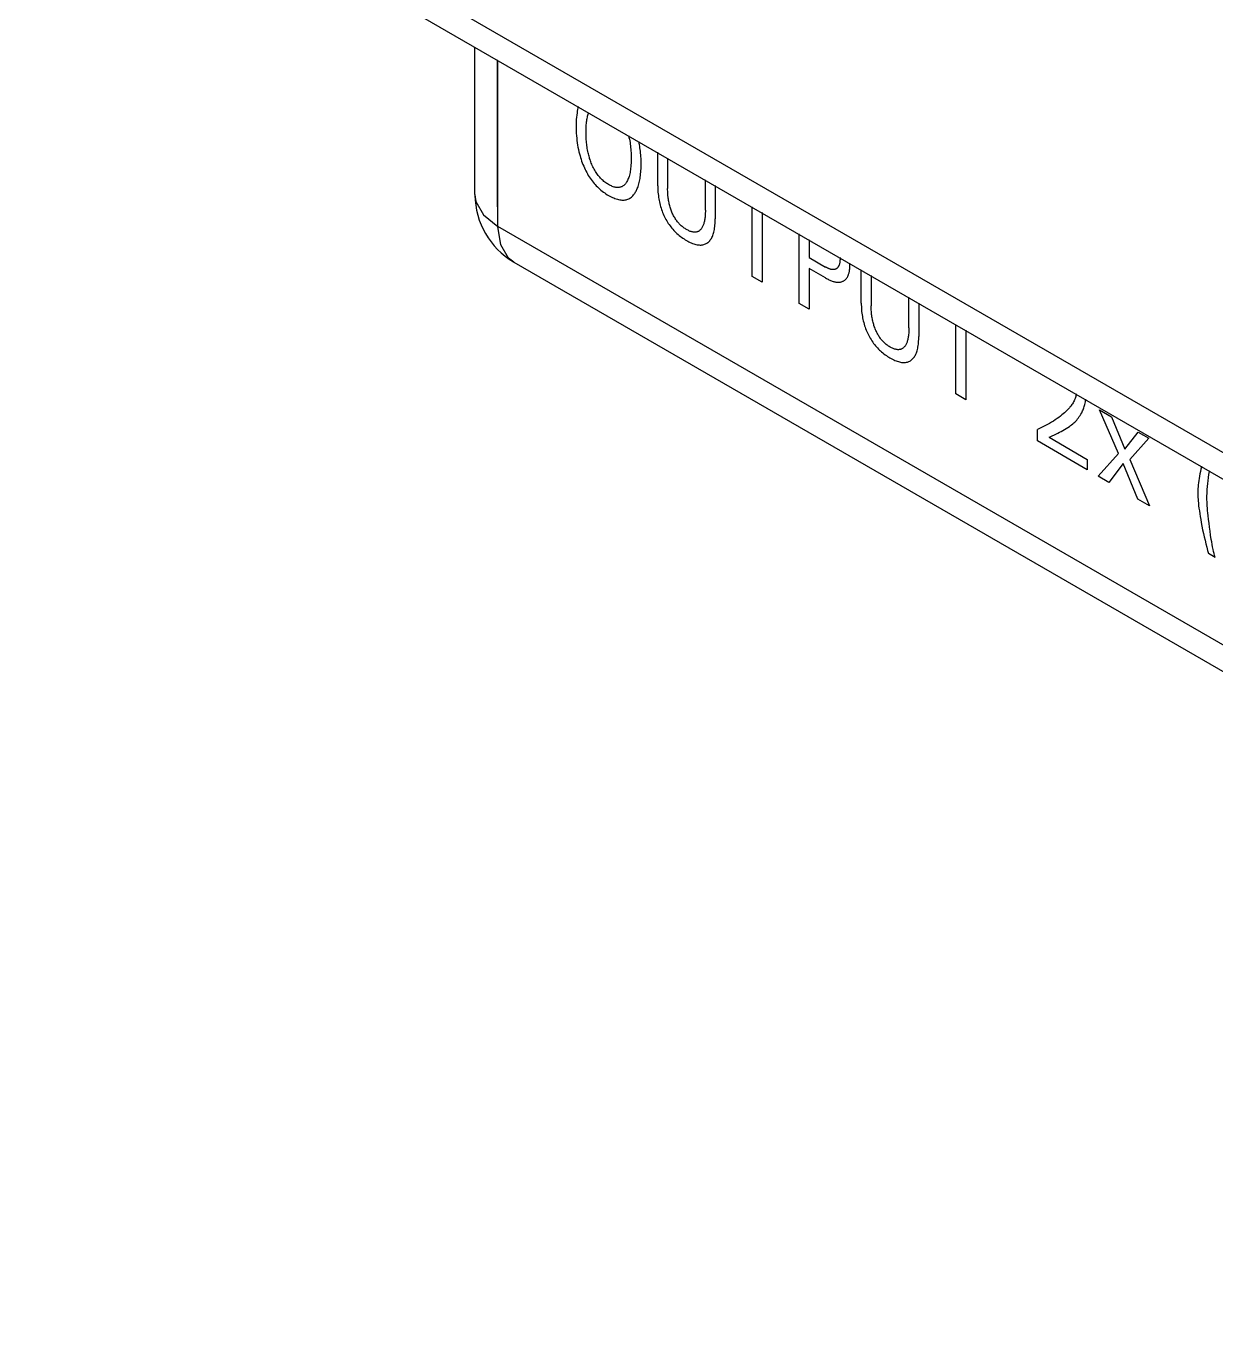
# Model space of a CAD drawing. Extents: x 0 to 420, y 0 to 297.
# Drawn here: x 158.96 to 174.12, y 114.11 to 130.79 of the extents above; entities that cross this region are included whole.
import ezdxf

# ---------------------------------------------------------------- set-up
doc = ezdxf.new("R2010")
doc.units = 0
doc.header["$LTSCALE"] = 23.1
doc.layers.get('0').update_dxf_attribs({"linetype": 'CONTINUOUS'})
doc.layers.add('40000_ISO', color=7, linetype='CONTINUOUS')

msp = doc.modelspace()

# ---------------------------------------------------------------- linework, layer by layer
at = {"color": 7, "linetype": 'CONTINUOUS'}
msp.add_line((164.968, 128.493), (164.968, 130.365), dxfattribs=at)
at = {"layer": '40000_ISO', "color": 7, "linetype": 'CONTINUOUS'}
for p, q in [((182.65, 120.487), (158.962, 134.163)), ((182.857, 120.029), (159.169, 133.705)), ((164.679, 128.652), (164.679, 130.524)), ((164.972, 128.244), (164.972, 130.355)), ((165.975, 129.663), (165.972, 129.636)), ((165.979, 129.69), (165.975, 129.663)), ((165.982, 129.711), (165.979, 129.69)), ((165.986, 129.732), (165.982, 129.711)), ((165.99, 129.752), (165.986, 129.732)), ((165.995, 129.772), (165.99, 129.752)), ((166.111, 129.634), (166.114, 129.648)), ((166.114, 129.648), (166.118, 129.662)), ((166.118, 129.662), (166.122, 129.676)), ((166.122, 129.676), (166.125, 129.686)), ((166.125, 129.686), (166.128, 129.695)), ((165.969, 129.579), (165.968, 129.55)), ((165.968, 129.55), (165.968, 129.521)), ((165.968, 129.521), (165.968, 129.491)), ((165.968, 129.491), (165.969, 129.461)), ((165.97, 129.608), (165.969, 129.579)), ((165.972, 129.636), (165.97, 129.608)), ((166.094, 129.465), (166.095, 129.484)), ((166.095, 129.503), (166.096, 129.521)), ((166.095, 129.484), (166.095, 129.503)), ((166.096, 129.521), (166.097, 129.539)), ((166.097, 129.539), (166.099, 129.557)), ((166.099, 129.557), (166.101, 129.575)), ((166.101, 129.575), (166.103, 129.59)), ((166.103, 129.59), (166.105, 129.605)), ((166.105, 129.605), (166.108, 129.62)), ((166.108, 129.62), (166.111, 129.634)), ((165.969, 129.461), (165.97, 129.431)), ((165.97, 129.431), (165.972, 129.4)), ((165.972, 129.4), (165.975, 129.369)), ((165.975, 129.369), (165.978, 129.337)), ((165.978, 129.337), (165.982, 129.309)), ((166.094, 129.447), (166.094, 129.465)), ((166.094, 129.427), (166.094, 129.447)), ((166.094, 129.408), (166.094, 129.427)), ((166.095, 129.388), (166.094, 129.408)), ((166.096, 129.369), (166.095, 129.388)), ((166.097, 129.349), (166.096, 129.369)), ((166.099, 129.329), (166.097, 129.349)), ((166.101, 129.309), (166.099, 129.329)), ((166.634, 129.403), (166.638, 129.389)), ((166.638, 129.389), (166.641, 129.376)), ((166.641, 129.376), (166.646, 129.354)), ((166.646, 129.354), (166.65, 129.333)), ((166.65, 129.333), (166.654, 129.312)), ((166.654, 129.312), (166.657, 129.292)), ((166.771, 129.306), (166.767, 129.327)), ((165.982, 129.309), (165.986, 129.281)), ((165.986, 129.281), (165.991, 129.253)), ((165.991, 129.253), (165.997, 129.224)), ((165.997, 129.224), (166.003, 129.196)), ((166.003, 129.196), (166.01, 129.167)), ((166.01, 129.167), (166.017, 129.144)), ((166.017, 129.144), (166.023, 129.122)), ((166.103, 129.291), (166.101, 129.309)), ((166.105, 129.273), (166.103, 129.291)), ((166.107, 129.255), (166.105, 129.273)), ((166.11, 129.237), (166.107, 129.255)), ((166.114, 129.219), (166.11, 129.237)), ((166.117, 129.2), (166.114, 129.219)), ((166.121, 129.182), (166.117, 129.2)), ((166.124, 129.168), (166.121, 129.182)), ((166.128, 129.153), (166.124, 129.168)), ((166.132, 129.139), (166.128, 129.153)), ((166.657, 129.292), (166.66, 129.271)), ((166.66, 129.271), (166.662, 129.251)), ((166.662, 129.251), (166.664, 129.227)), ((166.664, 129.227), (166.666, 129.205)), ((166.666, 129.205), (166.667, 129.182)), ((166.667, 129.182), (166.668, 129.159)), ((166.668, 129.159), (166.669, 129.137)), ((166.775, 129.285), (166.771, 129.306)), ((166.778, 129.265), (166.775, 129.285)), ((166.781, 129.244), (166.778, 129.265)), ((166.784, 129.224), (166.781, 129.244)), ((166.787, 129.201), (166.784, 129.224)), ((166.789, 129.178), (166.787, 129.201)), ((166.791, 129.155), (166.789, 129.178)), ((166.792, 129.133), (166.791, 129.155)), ((167.007, 128.763), (167.007, 129.188)), ((166.023, 129.122), (166.03, 129.1)), ((166.03, 129.1), (166.038, 129.077)), ((166.038, 129.077), (166.046, 129.055)), ((166.046, 129.055), (166.055, 129.032)), ((166.055, 129.032), (166.064, 129.01)), ((166.064, 129.01), (166.073, 128.99)), ((166.073, 128.99), (166.082, 128.971)), ((166.136, 129.124), (166.132, 129.139)), ((166.14, 129.11), (166.136, 129.124)), ((166.145, 129.095), (166.14, 129.11)), ((166.15, 129.081), (166.145, 129.095)), ((166.155, 129.066), (166.15, 129.081)), ((166.161, 129.051), (166.155, 129.066)), ((166.167, 129.035), (166.161, 129.051)), ((166.173, 129.02), (166.167, 129.035)), ((166.18, 129.005), (166.173, 129.02)), ((166.188, 128.989), (166.18, 129.005)), ((166.196, 128.974), (166.188, 128.989)), ((166.662, 128.984), (166.66, 128.966)), ((166.664, 129.005), (166.662, 128.984)), ((166.666, 129.027), (166.664, 129.005)), ((166.667, 129.048), (166.666, 129.027)), ((166.668, 129.07), (166.667, 129.048)), ((166.669, 129.092), (166.668, 129.07)), ((166.669, 129.137), (166.669, 129.115)), ((166.669, 129.115), (166.669, 129.092)), ((166.794, 129.11), (166.792, 129.133)), ((166.793, 128.956), (166.794, 128.978)), ((166.794, 129.088), (166.794, 129.11)), ((166.795, 129.066), (166.794, 129.088)), ((166.794, 128.999), (166.795, 129.021)), ((166.794, 128.978), (166.794, 128.999)), ((166.795, 129.044), (166.795, 129.066)), ((166.795, 129.021), (166.795, 129.044)), ((167.133, 129.115), (167.133, 128.727)), ((166.082, 128.971), (166.091, 128.951)), ((166.091, 128.951), (166.102, 128.932)), ((166.102, 128.932), (166.112, 128.913)), ((166.112, 128.913), (166.123, 128.894)), ((166.123, 128.894), (166.135, 128.876)), ((166.135, 128.876), (166.147, 128.858)), ((166.147, 128.858), (166.159, 128.84)), ((166.159, 128.84), (166.171, 128.824)), ((166.171, 128.824), (166.184, 128.807)), ((166.204, 128.96), (166.196, 128.974)), ((166.213, 128.945), (166.204, 128.96)), ((166.221, 128.932), (166.213, 128.945)), ((166.23, 128.919), (166.221, 128.932)), ((166.239, 128.906), (166.23, 128.919)), ((166.248, 128.894), (166.239, 128.906)), ((166.258, 128.882), (166.248, 128.894)), ((166.268, 128.871), (166.258, 128.882)), ((166.278, 128.859), (166.268, 128.871)), ((166.288, 128.849), (166.278, 128.859)), ((166.299, 128.838), (166.288, 128.849)), ((166.311, 128.828), (166.299, 128.838)), ((166.322, 128.818), (166.311, 128.828)), ((166.334, 128.809), (166.322, 128.818)), ((166.615, 128.816), (166.608, 128.804)), ((166.621, 128.828), (166.615, 128.816)), ((166.627, 128.84), (166.621, 128.828)), ((166.632, 128.853), (166.627, 128.84)), ((166.637, 128.867), (166.632, 128.853)), ((166.642, 128.881), (166.637, 128.867)), ((166.646, 128.897), (166.642, 128.881)), ((166.65, 128.914), (166.646, 128.897)), ((166.654, 128.931), (166.65, 128.914)), ((166.657, 128.948), (166.654, 128.931)), ((166.66, 128.966), (166.657, 128.948)), ((166.771, 128.803), (166.775, 128.82)), ((166.775, 128.82), (166.779, 128.837)), ((166.779, 128.837), (166.782, 128.854)), ((166.782, 128.854), (166.784, 128.872)), ((166.784, 128.872), (166.787, 128.893)), ((166.787, 128.893), (166.789, 128.913)), ((166.789, 128.913), (166.791, 128.935)), ((166.791, 128.935), (166.793, 128.956)), ((167.614, 128.449), (167.614, 128.838)), ((164.679, 128.652), (164.679, 128.647)), ((164.679, 128.647), (164.691, 128.563)), ((166.184, 128.807), (166.197, 128.792)), ((166.197, 128.792), (166.211, 128.776)), ((166.211, 128.776), (166.224, 128.762)), ((166.224, 128.762), (166.238, 128.747)), ((166.238, 128.747), (166.253, 128.734)), ((166.253, 128.734), (166.268, 128.72)), ((166.268, 128.72), (166.284, 128.706)), ((166.284, 128.706), (166.3, 128.693)), ((166.3, 128.693), (166.316, 128.681)), ((166.316, 128.681), (166.332, 128.67)), ((166.332, 128.67), (166.348, 128.659)), ((166.345, 128.8), (166.334, 128.809)), ((166.357, 128.792), (166.345, 128.8)), ((166.348, 128.659), (166.365, 128.648)), ((166.369, 128.785), (166.357, 128.792)), ((166.365, 128.648), (166.381, 128.639)), ((166.381, 128.777), (166.369, 128.785)), ((166.393, 128.771), (166.381, 128.777)), ((166.405, 128.765), (166.393, 128.771)), ((166.417, 128.759), (166.405, 128.765)), ((166.428, 128.754), (166.417, 128.759)), ((166.44, 128.75), (166.428, 128.754)), ((166.452, 128.746), (166.44, 128.75)), ((166.463, 128.743), (166.452, 128.746)), ((166.474, 128.741), (166.463, 128.743)), ((166.485, 128.74), (166.474, 128.741)), ((166.495, 128.739), (166.485, 128.74)), ((166.505, 128.739), (166.495, 128.739)), ((166.514, 128.74), (166.505, 128.739)), ((166.524, 128.742), (166.514, 128.74)), ((166.533, 128.744), (166.524, 128.742)), ((166.542, 128.747), (166.533, 128.744)), ((166.55, 128.75), (166.542, 128.747)), ((166.559, 128.755), (166.55, 128.75)), ((166.567, 128.76), (166.559, 128.755)), ((166.575, 128.766), (166.567, 128.76)), ((166.582, 128.773), (166.575, 128.766)), ((166.589, 128.78), (166.582, 128.773)), ((166.596, 128.788), (166.589, 128.78)), ((166.602, 128.796), (166.596, 128.788)), ((166.608, 128.804), (166.602, 128.796)), ((166.689, 128.635), (166.698, 128.645)), ((166.698, 128.645), (166.706, 128.654)), ((166.706, 128.654), (166.713, 128.663)), ((166.713, 128.663), (166.719, 128.673)), ((166.719, 128.673), (166.725, 128.683)), ((166.725, 128.683), (166.731, 128.693)), ((166.731, 128.693), (166.737, 128.704)), ((166.737, 128.704), (166.742, 128.716)), ((166.742, 128.716), (166.747, 128.727)), ((166.747, 128.727), (166.752, 128.739)), ((166.752, 128.739), (166.758, 128.754)), ((166.758, 128.754), (166.763, 128.77)), ((166.763, 128.77), (166.767, 128.786)), ((166.767, 128.786), (166.771, 128.803)), ((167.007, 128.763), (167.007, 128.743)), ((167.007, 128.743), (167.008, 128.722)), ((167.008, 128.722), (167.009, 128.701)), ((167.009, 128.701), (167.01, 128.68)), ((167.01, 128.68), (167.012, 128.658)), ((167.012, 128.658), (167.015, 128.636)), ((167.133, 128.709), (167.133, 128.727)), ((167.134, 128.691), (167.133, 128.709)), ((167.135, 128.673), (167.134, 128.691)), ((167.136, 128.655), (167.135, 128.673)), ((167.137, 128.636), (167.136, 128.655)), ((167.739, 128.765), (167.739, 128.34)), ((164.691, 128.563), (164.788, 128.39)), ((166.381, 128.639), (166.397, 128.629)), ((166.397, 128.629), (166.414, 128.621)), ((166.414, 128.621), (166.43, 128.613)), ((166.43, 128.613), (166.446, 128.606)), ((166.446, 128.606), (166.462, 128.6)), ((166.462, 128.6), (166.478, 128.594)), ((166.478, 128.594), (166.494, 128.589)), ((166.494, 128.589), (166.509, 128.586)), ((166.509, 128.586), (166.523, 128.583)), ((166.523, 128.583), (166.537, 128.581)), ((166.537, 128.581), (166.551, 128.58)), ((166.551, 128.58), (166.565, 128.58)), ((166.565, 128.58), (166.578, 128.58)), ((166.578, 128.58), (166.591, 128.582)), ((166.591, 128.582), (166.603, 128.584)), ((166.603, 128.584), (166.615, 128.588)), ((166.615, 128.588), (166.627, 128.592)), ((166.627, 128.592), (166.639, 128.597)), ((166.639, 128.597), (166.65, 128.603)), ((166.65, 128.603), (166.66, 128.61)), ((166.66, 128.61), (166.671, 128.618)), ((166.671, 128.618), (166.68, 128.626)), ((166.68, 128.626), (166.689, 128.635)), ((167.015, 128.636), (167.018, 128.614)), ((167.018, 128.614), (167.021, 128.595)), ((167.021, 128.595), (167.024, 128.575)), ((167.024, 128.575), (167.028, 128.556)), ((167.028, 128.556), (167.033, 128.536)), ((167.033, 128.536), (167.038, 128.516)), ((167.038, 128.516), (167.043, 128.496)), ((167.043, 128.496), (167.05, 128.476)), ((167.05, 128.476), (167.056, 128.458)), ((167.139, 128.618), (167.137, 128.636)), ((167.141, 128.604), (167.139, 128.618)), ((167.143, 128.59), (167.141, 128.604)), ((167.145, 128.575), (167.143, 128.59)), ((167.148, 128.561), (167.145, 128.575)), ((167.151, 128.546), (167.148, 128.561)), ((167.154, 128.532), (167.151, 128.546)), ((167.158, 128.517), (167.154, 128.532)), ((167.161, 128.504), (167.158, 128.517)), ((167.165, 128.491), (167.161, 128.504)), ((167.169, 128.478), (167.165, 128.491)), ((167.173, 128.465), (167.169, 128.478)), ((168.212, 127.606), (168.212, 128.493)), ((164.788, 128.39), (164.972, 128.244)), ((167.056, 128.458), (167.062, 128.44)), ((167.062, 128.44), (167.069, 128.421)), ((167.069, 128.421), (167.077, 128.403)), ((167.077, 128.403), (167.085, 128.385)), ((167.085, 128.385), (167.094, 128.367)), ((167.094, 128.367), (167.103, 128.349)), ((167.103, 128.349), (167.112, 128.332)), ((167.112, 128.332), (167.122, 128.315)), ((167.122, 128.315), (167.132, 128.299)), ((167.178, 128.452), (167.173, 128.465)), ((167.183, 128.438), (167.178, 128.452)), ((167.188, 128.425), (167.183, 128.438)), ((167.193, 128.414), (167.188, 128.425)), ((167.198, 128.402), (167.193, 128.414)), ((167.204, 128.39), (167.198, 128.402)), ((167.21, 128.379), (167.204, 128.39)), ((167.216, 128.367), (167.21, 128.379)), ((167.223, 128.356), (167.216, 128.367)), ((167.229, 128.345), (167.223, 128.356)), ((167.236, 128.334), (167.229, 128.345)), ((167.243, 128.324), (167.236, 128.334)), ((167.251, 128.314), (167.243, 128.324)), ((167.258, 128.304), (167.251, 128.314)), ((167.602, 128.311), (167.599, 128.3)), ((167.604, 128.323), (167.602, 128.311)), ((167.606, 128.335), (167.604, 128.323)), ((167.608, 128.347), (167.606, 128.335)), ((167.61, 128.363), (167.608, 128.347)), ((167.611, 128.38), (167.61, 128.363)), ((167.612, 128.397), (167.611, 128.38)), ((167.613, 128.414), (167.612, 128.397)), ((167.614, 128.432), (167.613, 128.414)), ((167.614, 128.449), (167.614, 128.432)), ((167.739, 128.32), (167.739, 128.34)), ((167.739, 128.3), (167.739, 128.32)), ((168.338, 128.42), (168.338, 127.533)), ((165.007, 128.011), (164.972, 128.244)), ((188.66, 114.567), (164.972, 128.244)), ((167.132, 128.299), (167.142, 128.283)), ((167.142, 128.283), (167.153, 128.267)), ((167.153, 128.267), (167.164, 128.252)), ((167.164, 128.252), (167.175, 128.237)), ((167.175, 128.237), (167.188, 128.222)), ((167.188, 128.222), (167.2, 128.207)), ((167.2, 128.207), (167.213, 128.193)), ((167.213, 128.193), (167.226, 128.18)), ((167.226, 128.18), (167.239, 128.167)), ((167.239, 128.167), (167.252, 128.154)), ((167.252, 128.154), (167.266, 128.142)), ((167.266, 128.295), (167.258, 128.304)), ((167.274, 128.286), (167.266, 128.295)), ((167.266, 128.142), (167.281, 128.129)), ((167.282, 128.277), (167.274, 128.286)), ((167.29, 128.269), (167.282, 128.277)), ((167.298, 128.261), (167.29, 128.269)), ((167.307, 128.252), (167.298, 128.261)), ((167.317, 128.244), (167.307, 128.252)), ((167.326, 128.237), (167.317, 128.244)), ((167.336, 128.229), (167.326, 128.237)), ((167.345, 128.223), (167.336, 128.229)), ((167.355, 128.216), (167.345, 128.223)), ((167.364, 128.21), (167.355, 128.216)), ((167.374, 128.204), (167.364, 128.21)), ((167.383, 128.199), (167.374, 128.204)), ((167.393, 128.194), (167.383, 128.199)), ((167.403, 128.189), (167.393, 128.194)), ((167.412, 128.185), (167.403, 128.189)), ((167.422, 128.181), (167.412, 128.185)), ((167.431, 128.178), (167.422, 128.181)), ((167.44, 128.175), (167.431, 128.178)), ((167.45, 128.173), (167.44, 128.175)), ((167.458, 128.172), (167.45, 128.173)), ((167.466, 128.171), (167.458, 128.172)), ((167.474, 128.17), (167.466, 128.171)), ((167.482, 128.17), (167.474, 128.17)), ((167.49, 128.171), (167.482, 128.17)), ((167.497, 128.172), (167.49, 128.171)), ((167.505, 128.173), (167.497, 128.172)), ((167.512, 128.175), (167.505, 128.173)), ((167.519, 128.178), (167.512, 128.175)), ((167.525, 128.181), (167.519, 128.178)), ((167.532, 128.185), (167.525, 128.181)), ((167.538, 128.189), (167.532, 128.185)), ((167.544, 128.194), (167.538, 128.189)), ((167.549, 128.199), (167.544, 128.194)), ((167.555, 128.205), (167.549, 128.199)), ((167.56, 128.211), (167.555, 128.205)), ((167.565, 128.218), (167.56, 128.211)), ((167.57, 128.225), (167.565, 128.218)), ((167.574, 128.233), (167.57, 128.225)), ((167.579, 128.241), (167.574, 128.233)), ((167.583, 128.25), (167.579, 128.241)), ((167.586, 128.258), (167.583, 128.25)), ((167.59, 128.267), (167.586, 128.258)), ((167.593, 128.278), (167.59, 128.267)), ((167.596, 128.289), (167.593, 128.278)), ((167.599, 128.3), (167.596, 128.289)), ((167.709, 128.129), (167.714, 128.143)), ((167.714, 128.143), (167.718, 128.157)), ((167.718, 128.157), (167.722, 128.172)), ((167.722, 128.172), (167.726, 128.188)), ((167.726, 128.188), (167.729, 128.204)), ((167.729, 128.204), (167.732, 128.222)), ((167.732, 128.222), (167.734, 128.241)), ((167.734, 128.241), (167.736, 128.26)), ((167.736, 128.26), (167.738, 128.28)), ((167.738, 128.28), (167.739, 128.3)), ((168.809, 127.261), (168.809, 128.148)), ((165.108, 127.841), (165.007, 128.011)), ((167.281, 128.129), (167.296, 128.117)), ((167.296, 128.117), (167.311, 128.106)), ((167.311, 128.106), (167.327, 128.095)), ((167.327, 128.095), (167.342, 128.085)), ((167.342, 128.085), (167.358, 128.075)), ((167.358, 128.075), (167.373, 128.066)), ((167.373, 128.066), (167.389, 128.057)), ((167.389, 128.057), (167.404, 128.049)), ((167.404, 128.049), (167.42, 128.041)), ((167.42, 128.041), (167.435, 128.034)), ((167.435, 128.034), (167.45, 128.028)), ((167.45, 128.028), (167.466, 128.023)), ((167.466, 128.023), (167.481, 128.018)), ((167.481, 128.018), (167.494, 128.014)), ((167.494, 128.014), (167.508, 128.011)), ((167.508, 128.011), (167.521, 128.009)), ((167.521, 128.009), (167.534, 128.008)), ((167.534, 128.008), (167.546, 128.007)), ((167.546, 128.007), (167.559, 128.007)), ((167.559, 128.007), (167.571, 128.008)), ((167.571, 128.008), (167.582, 128.01)), ((167.582, 128.01), (167.594, 128.012)), ((167.594, 128.012), (167.604, 128.016)), ((167.604, 128.016), (167.615, 128.02)), ((167.615, 128.02), (167.625, 128.025)), ((167.625, 128.025), (167.634, 128.031)), ((167.634, 128.031), (167.644, 128.037)), ((167.644, 128.037), (167.653, 128.044)), ((167.653, 128.044), (167.661, 128.052)), ((167.661, 128.052), (167.669, 128.061)), ((167.669, 128.061), (167.677, 128.071)), ((167.677, 128.071), (167.684, 128.081)), ((167.684, 128.081), (167.691, 128.091)), ((167.691, 128.091), (167.697, 128.103)), ((167.697, 128.103), (167.703, 128.115)), ((167.703, 128.115), (167.709, 128.129)), ((168.935, 128.075), (168.935, 127.847)), ((165.175, 127.788), (165.108, 127.841)), ((168.935, 127.847), (169.144, 127.726)), ((169.33, 127.82), (169.329, 127.813)), ((169.329, 127.813), (169.329, 127.806)), ((169.33, 127.847), (169.33, 127.841)), ((169.33, 127.841), (169.33, 127.834)), ((169.33, 127.834), (169.33, 127.827)), ((169.33, 127.827), (169.33, 127.82)), ((165.179, 127.786), (165.175, 127.788)), ((188.868, 114.11), (165.179, 127.786)), ((168.935, 127.708), (168.935, 127.188)), ((169.144, 127.588), (168.935, 127.708)), ((169.151, 127.723), (169.144, 127.726)), ((169.157, 127.719), (169.151, 127.723)), ((169.164, 127.716), (169.157, 127.719)), ((169.17, 127.713), (169.164, 127.716)), ((169.177, 127.71), (169.17, 127.713)), ((169.183, 127.707), (169.177, 127.71)), ((169.19, 127.704), (169.183, 127.707)), ((169.196, 127.702), (169.19, 127.704)), ((169.202, 127.7), (169.196, 127.702)), ((169.207, 127.699), (169.202, 127.7)), ((169.213, 127.697), (169.207, 127.699)), ((169.219, 127.696), (169.213, 127.697)), ((169.224, 127.695), (169.219, 127.696)), ((169.229, 127.694), (169.224, 127.695)), ((169.235, 127.694), (169.229, 127.694)), ((169.24, 127.694), (169.235, 127.694)), ((169.245, 127.694), (169.24, 127.694)), ((169.25, 127.694), (169.245, 127.694)), ((169.254, 127.695), (169.25, 127.694)), ((169.259, 127.696), (169.254, 127.695)), ((169.264, 127.697), (169.259, 127.696)), ((169.268, 127.698), (169.264, 127.697)), ((169.272, 127.7), (169.268, 127.698)), ((169.276, 127.701), (169.272, 127.7)), ((169.28, 127.703), (169.276, 127.701)), ((169.284, 127.706), (169.28, 127.703)), ((169.288, 127.708), (169.284, 127.706)), ((169.291, 127.711), (169.288, 127.708)), ((169.294, 127.714), (169.291, 127.711)), ((169.297, 127.717), (169.294, 127.714)), ((169.301, 127.72), (169.297, 127.717)), ((169.303, 127.724), (169.301, 127.72)), ((169.306, 127.727), (169.303, 127.724)), ((169.309, 127.732), (169.306, 127.727)), ((169.311, 127.736), (169.309, 127.732)), ((169.314, 127.741), (169.311, 127.736)), ((169.316, 127.745), (169.314, 127.741)), ((169.318, 127.75), (169.316, 127.745)), ((169.319, 127.756), (169.318, 127.75)), ((169.321, 127.761), (169.319, 127.756)), ((169.323, 127.766), (169.321, 127.761)), ((169.324, 127.772), (169.323, 127.766)), ((169.325, 127.778), (169.324, 127.772)), ((169.326, 127.785), (169.325, 127.778)), ((169.327, 127.792), (169.326, 127.785)), ((169.328, 127.799), (169.327, 127.792)), ((169.329, 127.806), (169.328, 127.799)), ((169.439, 127.635), (169.442, 127.643)), ((169.442, 127.643), (169.444, 127.651)), ((169.444, 127.651), (169.446, 127.66)), ((169.446, 127.66), (169.448, 127.67)), ((169.448, 127.67), (169.45, 127.681)), ((169.45, 127.681), (169.452, 127.692)), ((169.452, 127.692), (169.453, 127.704)), ((169.453, 127.704), (169.454, 127.715)), ((169.454, 127.715), (169.455, 127.727)), ((169.455, 127.727), (169.456, 127.739)), ((169.456, 127.763), (169.456, 127.774)), ((169.456, 127.751), (169.456, 127.763)), ((169.456, 127.739), (169.456, 127.751)), ((169.6, 127.266), (169.6, 127.691)), ((168.338, 127.533), (168.212, 127.606)), ((169.144, 127.588), (169.155, 127.581)), ((169.155, 127.581), (169.166, 127.576)), ((169.166, 127.576), (169.177, 127.57)), ((169.177, 127.57), (169.187, 127.565)), ((169.187, 127.565), (169.198, 127.56)), ((169.198, 127.56), (169.209, 127.555)), ((169.209, 127.555), (169.22, 127.551)), ((169.22, 127.551), (169.23, 127.547)), ((169.23, 127.547), (169.24, 127.544)), ((169.24, 127.544), (169.249, 127.541)), ((169.249, 127.541), (169.259, 127.539)), ((169.259, 127.539), (169.268, 127.537)), ((169.268, 127.537), (169.277, 127.535)), ((169.277, 127.535), (169.286, 127.534)), ((169.286, 127.534), (169.295, 127.533)), ((169.295, 127.533), (169.304, 127.533)), ((169.304, 127.533), (169.312, 127.533)), ((169.312, 127.533), (169.32, 127.533)), ((169.32, 127.533), (169.328, 127.534)), ((169.328, 127.534), (169.336, 127.535)), ((169.336, 127.535), (169.343, 127.537)), ((169.343, 127.537), (169.35, 127.539)), ((169.35, 127.539), (169.358, 127.542)), ((169.358, 127.542), (169.365, 127.545)), ((169.365, 127.545), (169.371, 127.548)), ((169.371, 127.548), (169.378, 127.551)), ((169.378, 127.551), (169.384, 127.555)), ((169.384, 127.555), (169.39, 127.56)), ((169.39, 127.56), (169.395, 127.564)), ((169.395, 127.564), (169.401, 127.569)), ((169.401, 127.569), (169.406, 127.575)), ((169.406, 127.575), (169.411, 127.58)), ((169.411, 127.58), (169.415, 127.587)), ((169.415, 127.587), (169.42, 127.593)), ((169.42, 127.593), (169.423, 127.599)), ((169.423, 127.599), (169.427, 127.606)), ((169.427, 127.606), (169.43, 127.613)), ((169.43, 127.613), (169.434, 127.62)), ((169.434, 127.62), (169.437, 127.628)), ((169.437, 127.628), (169.439, 127.635)), ((169.726, 127.618), (169.726, 127.23)), ((170.207, 126.952), (170.207, 127.341)), ((168.935, 127.188), (168.809, 127.261)), ((169.6, 127.266), (169.6, 127.246)), ((169.6, 127.246), (169.601, 127.225)), ((169.601, 127.225), (169.602, 127.204)), ((169.602, 127.204), (169.603, 127.182)), ((169.603, 127.182), (169.605, 127.161)), ((169.605, 127.161), (169.608, 127.139)), ((169.726, 127.212), (169.726, 127.23)), ((169.727, 127.194), (169.726, 127.212)), ((169.728, 127.176), (169.727, 127.194)), ((169.729, 127.158), (169.728, 127.176)), ((169.73, 127.139), (169.729, 127.158)), ((170.332, 127.268), (170.332, 126.843)), ((169.608, 127.139), (169.611, 127.117)), ((169.611, 127.117), (169.614, 127.098)), ((169.614, 127.098), (169.617, 127.078)), ((169.617, 127.078), (169.621, 127.059)), ((169.621, 127.059), (169.626, 127.039)), ((169.626, 127.039), (169.631, 127.019)), ((169.631, 127.019), (169.636, 126.999)), ((169.636, 126.999), (169.643, 126.979)), ((169.643, 126.979), (169.649, 126.961)), ((169.732, 127.121), (169.73, 127.139)), ((169.734, 127.107), (169.732, 127.121)), ((169.736, 127.092), (169.734, 127.107)), ((169.738, 127.078), (169.736, 127.092)), ((169.741, 127.064), (169.738, 127.078)), ((169.744, 127.049), (169.741, 127.064)), ((169.747, 127.035), (169.744, 127.049)), ((169.751, 127.02), (169.747, 127.035)), ((169.754, 127.007), (169.751, 127.02)), ((169.758, 126.994), (169.754, 127.007)), ((169.762, 126.981), (169.758, 126.994)), ((169.766, 126.968), (169.762, 126.981)), ((170.805, 126.109), (170.805, 126.996)), ((169.649, 126.961), (169.655, 126.943)), ((169.655, 126.943), (169.662, 126.924)), ((169.662, 126.924), (169.67, 126.906)), ((169.67, 126.906), (169.678, 126.888)), ((169.678, 126.888), (169.687, 126.87)), ((169.687, 126.87), (169.696, 126.852)), ((169.696, 126.852), (169.705, 126.835)), ((169.705, 126.835), (169.715, 126.818)), ((169.715, 126.818), (169.725, 126.802)), ((169.771, 126.954), (169.766, 126.968)), ((169.776, 126.941), (169.771, 126.954)), ((169.781, 126.928), (169.776, 126.941)), ((169.786, 126.916), (169.781, 126.928)), ((169.792, 126.905), (169.786, 126.916)), ((169.797, 126.893), (169.792, 126.905)), ((169.803, 126.882), (169.797, 126.893)), ((169.809, 126.87), (169.803, 126.882)), ((169.816, 126.859), (169.809, 126.87)), ((169.822, 126.848), (169.816, 126.859)), ((169.829, 126.837), (169.822, 126.848)), ((169.836, 126.827), (169.829, 126.837)), ((169.844, 126.817), (169.836, 126.827)), ((169.851, 126.807), (169.844, 126.817)), ((169.859, 126.798), (169.851, 126.807)), ((170.195, 126.814), (170.192, 126.803)), ((170.197, 126.826), (170.195, 126.814)), ((170.199, 126.838), (170.197, 126.826)), ((170.201, 126.85), (170.199, 126.838)), ((170.203, 126.866), (170.201, 126.85)), ((170.204, 126.883), (170.203, 126.866)), ((170.206, 126.9), (170.204, 126.883)), ((170.207, 126.935), (170.206, 126.917)), ((170.206, 126.917), (170.206, 126.9)), ((170.207, 126.952), (170.207, 126.935)), ((170.332, 126.823), (170.332, 126.843)), ((170.332, 126.803), (170.332, 126.823)), ((170.931, 126.923), (170.931, 126.036)), ((169.725, 126.802), (169.735, 126.786)), ((169.735, 126.786), (169.746, 126.77)), ((169.746, 126.77), (169.757, 126.754)), ((169.757, 126.754), (169.768, 126.739)), ((169.768, 126.739), (169.781, 126.724)), ((169.781, 126.724), (169.793, 126.71)), ((169.793, 126.71), (169.806, 126.696)), ((169.806, 126.696), (169.819, 126.682)), ((169.819, 126.682), (169.832, 126.669)), ((169.832, 126.669), (169.845, 126.657)), ((169.845, 126.657), (169.859, 126.645)), ((169.867, 126.789), (169.859, 126.798)), ((169.859, 126.645), (169.874, 126.632)), ((169.875, 126.78), (169.867, 126.789)), ((169.883, 126.772), (169.875, 126.78)), ((169.891, 126.763), (169.883, 126.772)), ((169.901, 126.755), (169.891, 126.763)), ((169.91, 126.747), (169.901, 126.755)), ((169.919, 126.739), (169.91, 126.747)), ((169.929, 126.732), (169.919, 126.739)), ((169.938, 126.725), (169.929, 126.732)), ((169.948, 126.719), (169.938, 126.725)), ((169.957, 126.713), (169.948, 126.719)), ((169.967, 126.707), (169.957, 126.713)), ((169.977, 126.702), (169.967, 126.707)), ((169.986, 126.697), (169.977, 126.702)), ((169.996, 126.692), (169.986, 126.697)), ((170.005, 126.688), (169.996, 126.692)), ((170.015, 126.684), (170.005, 126.688)), ((170.024, 126.681), (170.015, 126.684)), ((170.034, 126.678), (170.024, 126.681)), ((170.043, 126.676), (170.034, 126.678)), ((170.051, 126.675), (170.043, 126.676)), ((170.059, 126.674), (170.051, 126.675)), ((170.067, 126.673), (170.059, 126.674)), ((170.075, 126.673), (170.067, 126.673)), ((170.083, 126.674), (170.075, 126.673)), ((170.09, 126.675), (170.083, 126.674)), ((170.098, 126.676), (170.09, 126.675)), ((170.105, 126.678), (170.098, 126.676)), ((170.112, 126.681), (170.105, 126.678)), ((170.118, 126.684), (170.112, 126.681)), ((170.125, 126.688), (170.118, 126.684)), ((170.131, 126.692), (170.125, 126.688)), ((170.137, 126.697), (170.131, 126.692)), ((170.142, 126.702), (170.137, 126.697)), ((170.148, 126.708), (170.142, 126.702)), ((170.153, 126.714), (170.148, 126.708)), ((170.158, 126.721), (170.153, 126.714)), ((170.163, 126.728), (170.158, 126.721)), ((170.167, 126.736), (170.163, 126.728)), ((170.172, 126.744), (170.167, 126.736)), ((170.176, 126.752), (170.172, 126.744)), ((170.179, 126.761), (170.176, 126.752)), ((170.183, 126.77), (170.179, 126.761)), ((170.186, 126.781), (170.183, 126.77)), ((170.189, 126.792), (170.186, 126.781)), ((170.192, 126.803), (170.189, 126.792)), ((170.302, 126.632), (170.307, 126.646)), ((170.307, 126.646), (170.311, 126.66)), ((170.311, 126.66), (170.315, 126.675)), ((170.315, 126.675), (170.319, 126.691)), ((170.319, 126.691), (170.322, 126.707)), ((170.322, 126.707), (170.325, 126.725)), ((170.325, 126.725), (170.327, 126.744)), ((170.327, 126.744), (170.329, 126.763)), ((170.329, 126.763), (170.331, 126.783)), ((170.331, 126.783), (170.332, 126.803)), ((169.874, 126.632), (169.889, 126.62)), ((169.889, 126.62), (169.904, 126.609)), ((169.904, 126.609), (169.92, 126.598)), ((169.92, 126.598), (169.935, 126.588)), ((169.935, 126.588), (169.951, 126.578)), ((169.951, 126.578), (169.966, 126.569)), ((169.966, 126.569), (169.982, 126.56)), ((169.982, 126.56), (169.997, 126.552)), ((169.997, 126.552), (170.013, 126.544)), ((170.013, 126.544), (170.028, 126.537)), ((170.028, 126.537), (170.044, 126.531)), ((170.044, 126.531), (170.059, 126.525)), ((170.059, 126.525), (170.074, 126.521)), ((170.074, 126.521), (170.087, 126.517)), ((170.087, 126.517), (170.101, 126.514)), ((170.101, 126.514), (170.114, 126.512)), ((170.114, 126.512), (170.127, 126.511)), ((170.127, 126.511), (170.139, 126.51)), ((170.139, 126.51), (170.152, 126.51)), ((170.152, 126.51), (170.164, 126.511)), ((170.164, 126.511), (170.176, 126.513)), ((170.176, 126.513), (170.187, 126.515)), ((170.187, 126.515), (170.197, 126.519)), ((170.197, 126.519), (170.208, 126.523)), ((170.208, 126.523), (170.218, 126.528)), ((170.218, 126.528), (170.227, 126.533)), ((170.227, 126.533), (170.237, 126.54)), ((170.237, 126.54), (170.246, 126.547)), ((170.246, 126.547), (170.254, 126.555)), ((170.254, 126.555), (170.262, 126.564)), ((170.262, 126.564), (170.27, 126.573)), ((170.27, 126.573), (170.277, 126.584)), ((170.277, 126.584), (170.284, 126.594)), ((170.284, 126.594), (170.29, 126.605)), ((170.29, 126.605), (170.296, 126.618)), ((170.296, 126.618), (170.302, 126.632)), ((170.931, 126.036), (170.805, 126.109)), ((172.291, 125.984), (172.284, 125.973)), ((172.299, 125.995), (172.291, 125.984)), ((172.305, 126.007), (172.299, 125.995)), ((172.312, 126.02), (172.305, 126.007)), ((172.318, 126.033), (172.312, 126.02)), ((172.322, 126.043), (172.318, 126.033)), ((172.326, 126.053), (172.322, 126.043)), ((172.329, 126.064), (172.326, 126.053)), ((172.332, 126.075), (172.329, 126.064)), ((172.335, 126.086), (172.332, 126.075)), ((172.337, 126.098), (172.335, 126.086)), ((172.339, 126.11), (172.337, 126.098)), ((172.445, 125.962), (172.449, 125.977)), ((172.449, 125.977), (172.452, 125.992)), ((172.452, 125.992), (172.455, 126.008)), ((172.455, 126.008), (172.457, 126.024)), ((172.457, 126.024), (172.459, 126.041)), ((172.116, 125.811), (172.094, 125.795)), ((172.139, 125.828), (172.116, 125.811)), ((172.156, 125.842), (172.139, 125.828)), ((172.172, 125.855), (172.156, 125.842)), ((172.189, 125.87), (172.172, 125.855)), ((172.205, 125.884), (172.189, 125.87)), ((172.22, 125.899), (172.205, 125.884)), ((172.236, 125.915), (172.22, 125.899)), ((172.251, 125.931), (172.236, 125.915)), ((172.259, 125.941), (172.251, 125.931)), ((172.268, 125.951), (172.259, 125.941)), ((172.276, 125.962), (172.268, 125.951)), ((172.284, 125.973), (172.276, 125.962)), ((172.368, 125.805), (172.378, 125.82)), ((172.378, 125.82), (172.389, 125.835)), ((172.389, 125.835), (172.399, 125.851)), ((172.399, 125.851), (172.408, 125.868)), ((172.408, 125.868), (172.414, 125.88)), ((172.414, 125.88), (172.42, 125.893)), ((172.42, 125.893), (172.426, 125.906)), ((172.426, 125.906), (172.431, 125.919)), ((172.431, 125.919), (172.436, 125.933)), ((172.436, 125.933), (172.441, 125.948)), ((172.441, 125.948), (172.445, 125.962)), ((172.875, 125.35), (172.634, 125.906)), ((172.634, 125.906), (172.789, 125.816)), ((172.789, 125.816), (172.956, 125.405)), ((171.869, 125.668), (171.843, 125.656)), ((171.843, 125.51), (171.843, 125.656)), ((171.896, 125.681), (171.869, 125.668)), ((171.922, 125.693), (171.896, 125.681)), ((171.948, 125.707), (171.922, 125.693)), ((171.974, 125.72), (171.948, 125.707)), ((171.998, 125.734), (171.974, 125.72)), ((172.023, 125.749), (171.998, 125.734)), ((172.047, 125.764), (172.023, 125.749)), ((172.071, 125.779), (172.047, 125.764)), ((172.094, 125.795), (172.071, 125.779)), ((172.146, 125.632), (172.168, 125.644)), ((172.168, 125.644), (172.19, 125.656)), ((172.19, 125.656), (172.211, 125.669)), ((172.211, 125.669), (172.232, 125.682)), ((172.232, 125.682), (172.252, 125.696)), ((172.252, 125.696), (172.266, 125.706)), ((172.266, 125.706), (172.28, 125.717)), ((172.28, 125.717), (172.294, 125.728)), ((172.294, 125.728), (172.307, 125.74)), ((172.307, 125.74), (172.32, 125.752)), ((172.32, 125.752), (172.332, 125.764)), ((172.332, 125.764), (172.345, 125.777)), ((172.345, 125.777), (172.356, 125.791)), ((172.356, 125.791), (172.368, 125.805)), ((172.479, 125.142), (171.843, 125.51)), ((171.993, 125.557), (172.015, 125.567)), ((171.993, 125.557), (172.479, 125.276)), ((172.015, 125.567), (172.08, 125.599)), ((172.08, 125.599), (172.102, 125.61)), ((172.102, 125.61), (172.125, 125.621)), ((172.125, 125.621), (172.146, 125.632)), ((172.956, 125.405), (173.126, 125.622)), ((173.262, 125.544), (173.02, 125.274)), ((173.126, 125.622), (173.262, 125.544)), ((172.616, 125.063), (172.875, 125.35)), ((172.479, 125.276), (172.479, 125.142)), ((172.938, 125.223), (172.755, 124.983)), ((173.122, 124.771), (172.938, 125.223)), ((173.02, 125.274), (173.272, 124.684)), ((173.927, 125.152), (173.92, 125.122)), ((173.934, 125.182), (173.927, 125.152)), ((173.935, 125.188), (173.934, 125.182)), ((172.755, 124.983), (172.616, 125.063)), ((173.895, 124.979), (173.892, 124.951)), ((173.899, 125.007), (173.895, 124.979)), ((173.903, 125.034), (173.899, 125.007)), ((173.908, 125.061), (173.903, 125.034)), ((173.914, 125.092), (173.908, 125.061)), ((173.92, 125.122), (173.914, 125.092)), ((174.014, 124.967), (174.018, 125.004)), ((174.018, 125.004), (174.023, 125.044)), ((174.023, 125.044), (174.029, 125.084)), ((174.029, 125.084), (174.035, 125.123)), ((174.035, 125.123), (174.036, 125.13)), ((173.888, 124.903), (173.887, 124.879)), ((173.887, 124.879), (173.887, 124.854)), ((173.887, 124.854), (173.887, 124.833)), ((173.887, 124.833), (173.888, 124.812)), ((173.89, 124.927), (173.888, 124.903)), ((173.888, 124.812), (173.889, 124.791)), ((173.892, 124.951), (173.89, 124.927)), ((174.004, 124.813), (174.005, 124.84)), ((174.004, 124.786), (174.004, 124.813)), ((174.005, 124.84), (174.006, 124.866)), ((174.006, 124.866), (174.007, 124.892)), ((174.007, 124.892), (174.01, 124.93)), ((174.01, 124.93), (174.014, 124.967)), ((173.272, 124.684), (173.122, 124.771)), ((173.889, 124.791), (173.89, 124.77)), ((173.89, 124.77), (173.892, 124.748)), ((173.892, 124.748), (173.895, 124.717)), ((173.895, 124.717), (173.898, 124.685)), ((173.898, 124.685), (173.902, 124.653)), ((173.902, 124.653), (173.907, 124.621)), ((174.004, 124.761), (174.004, 124.786)), ((174.005, 124.736), (174.004, 124.761)), ((174.006, 124.711), (174.005, 124.736)), ((174.008, 124.685), (174.006, 124.711)), ((174.01, 124.655), (174.008, 124.685)), ((174.012, 124.623), (174.01, 124.655)), ((173.907, 124.621), (173.912, 124.584)), ((173.912, 124.584), (173.918, 124.546)), ((173.918, 124.546), (173.925, 124.509)), ((173.925, 124.509), (173.931, 124.471)), ((173.931, 124.471), (173.94, 124.425)), ((174.015, 124.592), (174.012, 124.623)), ((174.018, 124.561), (174.015, 124.592)), ((174.024, 124.511), (174.018, 124.561)), ((174.03, 124.462), (174.024, 124.511)), ((173.94, 124.425), (173.949, 124.38)), ((173.949, 124.38), (173.959, 124.333)), ((173.959, 124.333), (173.969, 124.29)), ((174.036, 124.412), (174.03, 124.462)), ((174.043, 124.36), (174.036, 124.412)), ((174.051, 124.309), (174.043, 124.36)), ((174.059, 124.257), (174.051, 124.309)), ((173.969, 124.29), (173.979, 124.246)), ((173.979, 124.246), (173.99, 124.201)), ((173.99, 124.201), (174.001, 124.159)), ((174.001, 124.159), (174.012, 124.117)), ((174.064, 124.225), (174.059, 124.257)), ((174.07, 124.193), (174.064, 124.225)), ((174.076, 124.161), (174.07, 124.193)), ((174.083, 124.129), (174.076, 124.161)), ((174.012, 124.117), (174.024, 124.075)), ((174.107, 124.027), (174.024, 124.075)), ((174.088, 124.103), (174.083, 124.129)), ((174.094, 124.078), (174.088, 124.103)), ((174.1, 124.052), (174.094, 124.078)), ((174.107, 124.027), (174.1, 124.052))]:
    msp.add_line(p, q, dxfattribs=at)
msp.add_arc((165.679, 128.652), 1, 180.5449, 239.4554, dxfattribs=at)

doc.saveas('drawing.dxf')
